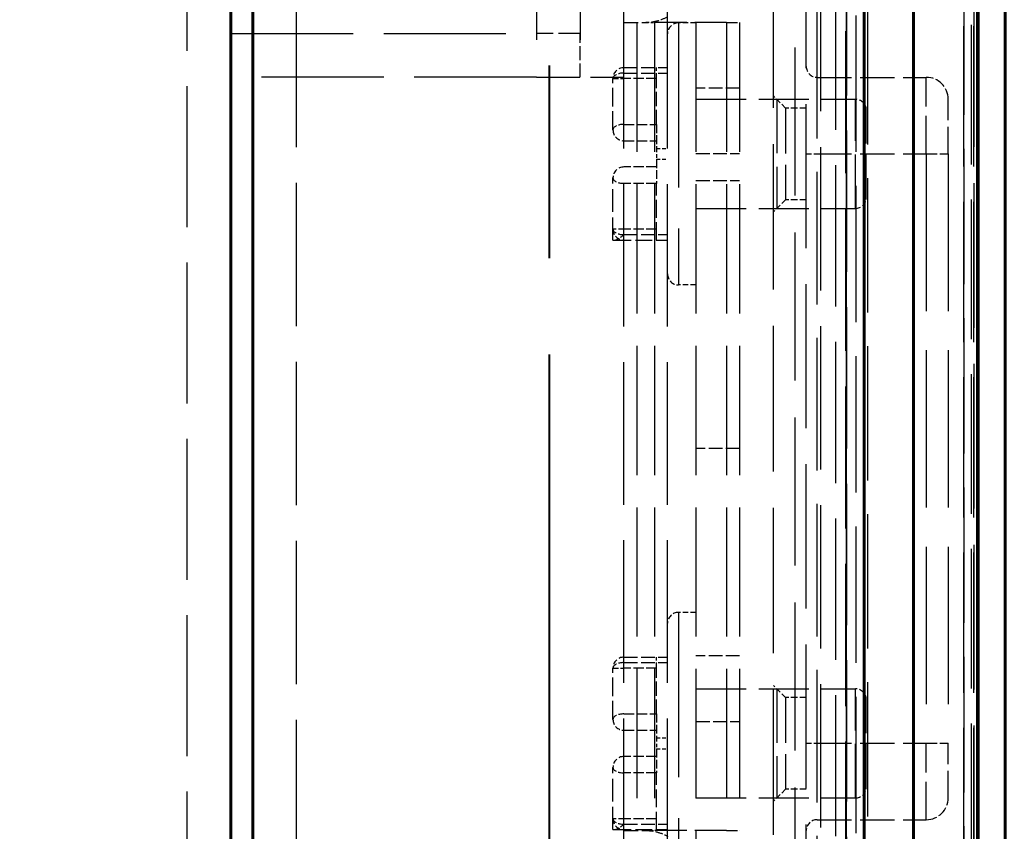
# Model space of a CAD drawing. Header units: millimetres. Extents: x 0 to 2523, y 0 to 1782.
# Drawn here: x 521.04 to 566.18, y 956.7 to 993.87 of the extents above; entities that cross this region are included whole.
import ezdxf

# ---------------------------------------------------------------- set-up
doc = ezdxf.new("R2010")
doc.units = ezdxf.units.MM
doc.header["$LTSCALE"] = 3
for name, pattern in [('CHAIN', [0.3543, 0.2362, -0.0295, 0.0591, -0.0295]), ('DASHED', [0.2067, 0.1654, -0.0413]), ('DOUBLE_DASH_CHAIN', [1.2403, 0.6614, -0.0827, 0.1654, -0.0827, 0.1654, -0.0827])]:
    doc.linetypes.add(name, pattern=pattern)
for name, color, linetype, lineweight in [('가려진 것(ISO)', 2, 'DASHED', 18), ('가려진 좁은 것(ISO)', 2, 'DASHED', 18), ('가시적인 것(ISO)', 3, 'Continuous', 40), ('가시적인 좁은 것(ISO)', 3, 'Continuous', 35), ('단면선(ISO)', 7, 'CHAIN', 25), ('치수(ISO)', 2, 'Continuous', 25)]:
    doc.layers.add(name, color=color, linetype=linetype, lineweight=lineweight)
doc.styles.add('치수 텍스트_PSTEK_POSCO', font='isocp.shx')
doc.dimstyles.new('치수_PSTEK_POSCO', dxfattribs={"dimscale": 3, "dimtxt": 2.5, "dimasz": 1.5, "dimexe": 1, "dimexo": 1.5, "dimgap": 1, "dimtad": 1, "dimrnd": 1e-08, "dimdsep": 46, "dimtxsty": '치수 텍스트_PSTEK_POSCO', "dimcen": 0.09, "dimdle": 10, "dimclrd": 7, "dimclre": 7, "dimclrt": 2, "dimadec": 1, "dimazin": 2, "dimtfac": 1, "dimtmove": 0, "dimatfit": 3, "dimfxl": 0, "dimtolj": 1, "dimlwd": -1, "dimlwe": -1, "dimarcsym": 0})

# ---------------------------------------------------------------- blocks, each defined once
blk = doc.blocks.new('2dTransSection1')
at = {"layer": '단면선(ISO)', "linetype": 'DOUBLE_DASH_CHAIN', "ltscale": 5.929404}
blk.add_line((181.767, 270.285), (181.767, 362.515), dxfattribs=at)
blk = doc.blocks.new('*D105')
at = {"layer": 'Defpoints', "color": 0, "transparency": 16777216}
for p in [(311.712, 1293.233), (559.712, 871.233), (311.712, 840.233)]:
    blk.add_point(p, dxfattribs=at)
at = {"layer": '치수(ISO)', "color": 7, "transparency": 16777216}
for p, q in [((559.712, 866.733), (559.712, 837.233)), ((555.212, 840.233), (316.212, 840.233))]:
    blk.add_line(p, q, dxfattribs=at)
for points in [[(316.212, 840.983), (316.212, 839.483), (311.712, 840.233)], [(555.212, 840.983), (555.212, 839.483), (559.712, 840.233)]]:
    blk.add_solid(points, dxfattribs=at)
at = {"layer": '치수(ISO)', "color": 2, "transparency": 16777216, "insert": (412.173, 846.984), "char_height": 7.5, "attachment_point": 4, "style": '치수 텍스트_PSTEK_POSCO'}
blk.add_mtext('\\A1;248', dxfattribs=at)

msp = doc.modelspace()

# ---------------------------------------------------------------- linework, layer by layer
at = {"layer": '가려진 것(ISO)', "ltscale": 13.022854}
msp.add_line((528.7116, 435.233), (528.7116, 1291.233), dxfattribs=at)
at = {"layer": '가려진 것(ISO)', "ltscale": 13.223674}
for p, q in [((533.7116, 873.233), (533.7116, 1078.233)), ((557.7116, 1078.233), (557.7116, 873.233))]:
    msp.add_line(p, q, dxfattribs=at)
at = {"layer": '가려진 것(ISO)', "ltscale": 13.155773}
for p, q in [((548.7116, 898.233), (548.7116, 1053.233)), ((550.7116, 898.233), (550.7116, 1053.233))]:
    msp.add_line(p, q, dxfattribs=at)
at = {"layer": '가려진 것(ISO)', "ltscale": 13.822656}
msp.add_line((546.7116, 1051.233), (546.7116, 991.233), dxfattribs=at)
at = {"layer": '가려진 것(ISO)', "ltscale": 13.04229}
msp.add_line((558.4116, 932.2049), (558.4116, 1021.1677), dxfattribs=at)
at = {"layer": '가려진 것(ISO)', "ltscale": 13.116171}
msp.add_line((558.8808, 946.1663), (558.8808, 1011.233), dxfattribs=at)
at = {"layer": '가려진 것(ISO)', "ltscale": 12.584246}
msp.add_line((559.3432, 933.1981), (559.3432, 1011.233), dxfattribs=at)
at = {"layer": '가려진 것(ISO)', "ltscale": 13.302197}
msp.add_line((557.0616, 950.4099), (557.0616, 1008.1508), dxfattribs=at)
at = {"layer": '가려진 것(ISO)', "ltscale": 13.426841}
msp.add_line((555.5616, 948.2028), (555.5616, 1006.4847), dxfattribs=at)
at = {"layer": '가려진 것(ISO)', "ltscale": 1.329628}
for p, q in [((548.7116, 993.733), (549.7116, 993.733)), ((548.7116, 956.733), (549.7116, 956.733))]:
    msp.add_line(p, q, dxfattribs=at)
at = {"layer": '가려진 것(ISO)', "ltscale": 0.256004}
for p, q in [((549.7116, 993.733), (550.115, 993.733)), ((549.7116, 956.733), (550.115, 956.733))]:
    msp.add_line(p, q, dxfattribs=at)
at = {"layer": '가려진 것(ISO)', "ltscale": 11.933559}
for p, q in [((550.115, 993.733), (550.115, 956.733)), ((552.0116, 993.733), (552.0116, 956.733)), ((554.0116, 993.733), (554.0116, 956.733))]:
    msp.add_line(p, q, dxfattribs=at)
at = {"layer": '가려진 것(ISO)', "ltscale": 2.940551}
for p, q in [((553.415, 993.733), (550.115, 993.733)), ((553.415, 956.733), (550.115, 956.733))]:
    msp.add_line(p, q, dxfattribs=at)
at = {"layer": '가려진 것(ISO)', "ltscale": 0.507819}
for p, q in [((552.0116, 993.723), (551.2116, 993.723)), ((552.0116, 981.723), (551.2116, 981.723)), ((552.0116, 966.723), (551.2116, 966.723))]:
    msp.add_line(p, q, dxfattribs=at)
at = {"layer": '가려진 것(ISO)', "ltscale": 1.00689}
for p, q in [((553.415, 993.733), (554.0116, 993.733)), ((553.415, 956.733), (554.0116, 956.733))]:
    msp.add_line(p, q, dxfattribs=at)
at = {"layer": '가려진 것(ISO)', "ltscale": 11.288502}
for p, q in [((530.7116, 993.233), (544.7116, 993.233)), ((544.7116, 991.233), (530.7116, 991.233))]:
    msp.add_line(p, q, dxfattribs=at)
at = {"layer": '가려진 것(ISO)', "ltscale": 1.994494}
msp.add_line((546.7116, 993.233), (544.7116, 993.233), dxfattribs=at)
at = {"layer": '가려진 것(ISO)', "ltscale": 1.269698}
for p, q in [((546.7116, 991.233), (546.7116, 993.233)), ((548.7116, 991.673), (550.7116, 991.673)), ((554.0116, 990.733), (552.0116, 990.733)), ((552.0116, 986.4993), (554.0116, 986.4993)), ((554.0116, 974.233), (552.0116, 974.233)), ((548.7116, 964.673), (550.7116, 964.673)), ((554.0116, 964.733), (552.0116, 964.733))]:
    msp.add_line(p, q, dxfattribs=at)
at = {"layer": '가려진 것(ISO)', "ltscale": 0.498548}
for p, q in [((550.2116, 991.173), (550.2116, 991.673)), ((550.2116, 964.173), (550.2116, 964.673))]:
    msp.add_line(p, q, dxfattribs=at)
at = {"layer": '가려진 것(ISO)', "ltscale": 3.989087}
for p, q in [((544.7116, 991.233), (548.7116, 991.233)), ((559.8116, 985.723), (559.8116, 989.723)), ((559.8116, 958.723), (559.8116, 962.723))]:
    msp.add_line(p, q, dxfattribs=at)
at = {"layer": '가려진 것(ISO)', "ltscale": 1.722727}
for p, q in [((548.2116, 988.823), (548.2116, 991.173)), ((548.2116, 961.823), (548.2116, 964.173))]:
    msp.add_line(p, q, dxfattribs=at)
at = {"layer": '가려진 것(ISO)', "ltscale": 1.333188}
for p, q in [((550.2116, 989.073), (550.2116, 991.173)), ((550.2116, 962.073), (550.2116, 964.173))]:
    msp.add_line(p, q, dxfattribs=at)
at = {"layer": '가려진 것(ISO)', "ltscale": 3.174394}
for p, q in [((557.5616, 991.2277), (562.5616, 991.2277)), ((557.5616, 957.2277), (562.5616, 957.2277))]:
    msp.add_line(p, q, dxfattribs=at)
at = {"layer": '가려진 것(ISO)', "ltscale": 0.493735}
for p, q in [((556.1116, 989.823), (555.5616, 990.373)), ((556.1116, 985.623), (555.5616, 985.073)), ((556.1116, 962.823), (555.5616, 963.373)), ((556.1116, 958.623), (555.5616, 958.073))]:
    msp.add_line(p, q, dxfattribs=at)
at = {"layer": '가려진 것(ISO)', "ltscale": 4.634662}
for p, q in [((552.0116, 990.223), (559.3116, 990.223)), ((552.0116, 985.223), (559.3116, 985.223)), ((552.0116, 963.223), (559.3116, 963.223)), ((552.0116, 958.223), (559.3116, 958.223))]:
    msp.add_line(p, q, dxfattribs=at)
at = {"layer": '가려진 것(ISO)', "ltscale": 4.188547}
for p, q in [((556.1116, 989.823), (556.1116, 985.623)), ((556.1116, 962.823), (556.1116, 958.623))]:
    msp.add_line(p, q, dxfattribs=at)
at = {"layer": '가려진 것(ISO)', "ltscale": 0.603054}
for p, q in [((557.0616, 989.823), (556.1116, 989.823)), ((557.0616, 985.623), (556.1116, 985.623)), ((557.0616, 962.823), (556.1116, 962.823)), ((557.0616, 958.623), (556.1116, 958.623))]:
    msp.add_line(p, q, dxfattribs=at)
at = {"layer": '가려진 것(ISO)', "ltscale": 2.493142}
for p, q in [((563.5616, 987.7277), (563.5616, 990.2277)), ((563.5616, 958.2277), (563.5616, 960.7277))]:
    msp.add_line(p, q, dxfattribs=at)
at = {"layer": '가려진 것(ISO)', "ltscale": 0.80633}
for p, q in [((550.2116, 989.073), (550.2116, 987.973)), ((550.2116, 987.473), (550.2116, 986.373)), ((550.2116, 962.073), (550.2116, 960.973)), ((550.2116, 960.473), (550.2116, 959.373))]:
    msp.add_line(p, q, dxfattribs=at)
at = {"layer": '가려진 것(ISO)', "ltscale": 0.952248}
for p, q in [((548.7116, 988.323), (550.2116, 988.323)), ((550.2116, 987.123), (548.7116, 987.123)), ((548.7116, 961.323), (550.2116, 961.323)), ((550.2116, 960.123), (548.7116, 960.123))]:
    msp.add_line(p, q, dxfattribs=at)
at = {"layer": '가려진 것(ISO)', "ltscale": 0.332332}
for p, q in [((550.2116, 987.973), (550.2116, 987.473)), ((550.2116, 960.973), (550.2116, 960.473))]:
    msp.add_line(p, q, dxfattribs=at)
at = {"layer": '가려진 것(ISO)', "ltscale": 14.513788}
msp.add_line((563.5616, 987.7277), (563.5616, 960.7277), dxfattribs=at)
at = {"layer": '가려진 것(ISO)', "ltscale": 2.089287}
for p, q in [((548.2116, 983.773), (548.2116, 986.623)), ((548.2116, 956.773), (548.2116, 959.623))]:
    msp.add_line(p, q, dxfattribs=at)
at = {"layer": '가려진 것(ISO)', "ltscale": 1.650637}
for p, q in [((550.2116, 983.773), (550.2116, 986.373)), ((550.2116, 956.773), (550.2116, 959.373))]:
    msp.add_line(p, q, dxfattribs=at)
at = {"layer": '가려진 것(ISO)', "ltscale": 0.189734}
for p, q in [((548.2116, 983.773), (548.2786, 983.773)), ((548.2116, 956.773), (548.2786, 956.773))]:
    msp.add_line(p, q, dxfattribs=at)
at = {"layer": '가려진 것(ISO)', "ltscale": 1.544617}
for p, q in [((548.2786, 983.773), (550.7116, 983.773)), ((548.2786, 956.773), (550.7116, 956.773))]:
    msp.add_line(p, q, dxfattribs=at)
at = {"layer": '가려진 것(ISO)', "ltscale": 3.212371}
msp.add_line((552.0116, 956.733), (552.0116, 954.723), dxfattribs=at)
at = {"layer": '가려진 것(ISO)', "ltscale": 0.498548}
for centre, start, end in [((551.2116, 993.223), 90, 180), ((548.7116, 991.173), 90, 180), ((557.5616, 991.7277), 180, 270), ((559.3116, 989.723), 0, 90), ((548.7116, 988.823), 180, 270), ((548.7116, 986.623), 90, 180), ((559.3116, 985.723), 270, 0), ((548.7116, 984.273), 180, 270), ((551.2116, 982.223), 180, 270), ((551.2116, 966.223), 90, 180), ((548.7116, 964.173), 90, 180), ((559.3116, 962.723), 0, 90), ((548.7116, 961.823), 180, 270), ((548.7116, 959.623), 90, 180), ((559.3116, 958.723), 270, 0), ((548.7116, 957.273), 180, 270), ((557.5616, 956.7277), 90, 180)]:
    msp.add_arc(centre, 0.5, start, end, dxfattribs=at)
at = {"layer": '가려진 것(ISO)', "ltscale": 0.997197}
for centre, start, end in [((562.5616, 990.2277), 0, 90), ((562.5616, 958.2277), 270, 0)]:
    msp.add_arc(centre, 1, start, end, dxfattribs=at)
at = {"layer": '가려진 것(ISO)', "ltscale": 0.433106}
for centre in [(548.7116, 984.2729), (548.7116, 957.2729)]:
    msp.add_ellipse(centre, major_axis=(0.4829, 0.4828), ratio=0.2679384, start_param=3.4034155, end_param=4.4507531, dxfattribs=at)
at = {"layer": '가려진 것(ISO)', "ltscale": 0.694281}
for points in [[(550.7116, 994.0009), (550.5665, 993.9171), (550.3988, 993.8467), (550.0622, 993.7562), (549.8935, 993.7359), (549.7351, 993.7331), (549.7234, 993.733), (549.7116, 993.733)], [(549.7116, 956.733), (549.8568, 956.733), (550.0245, 956.716), (550.3611, 956.6325), (550.5298, 956.5656), (550.6882, 956.4784), (550.6999, 956.4718), (550.7116, 956.465)]]:
    msp.add_open_spline(points, degree=3, knots=[-0.30606206, -0.30606206, -0.30606206, -0.30606206, -0.2557879, -0.2557879, -0.20551375, -0.20551375, -0.20152866, -0.20152866, -0.20152866, -0.20152866], dxfattribs=at)
at = {"layer": '가려진 좁은 것(ISO)', "ltscale": 13.822656}
msp.add_line((544.7116, 1051.233), (544.7116, 991.233), dxfattribs=at)
at = {"layer": '가려진 좁은 것(ISO)', "ltscale": 13.039324}
for p, q in [((558.9057, 1021.1289), (558.9057, 932.1863)), ((558.9057, 932.1863), (558.9057, 1021.1289))]:
    msp.add_line(p, q, dxfattribs=at)
at = {"layer": '가려진 좁은 것(ISO)', "ltscale": 13.662825}
msp.add_line((556.5616, 943.4544), (556.5616, 1011.233), dxfattribs=at)
at = {"layer": '가려진 좁은 것(ISO)', "ltscale": 12.260735}
msp.add_line((557.5616, 950.4099), (557.5616, 1011.233), dxfattribs=at)
at = {"layer": '가려진 좁은 것(ISO)', "ltscale": 12.408393}
msp.add_line((559.8808, 941.983), (559.8808, 1011.233), dxfattribs=at)
at = {"layer": '가려진 좁은 것(ISO)', "ltscale": 12.95251}
msp.add_line((564.2751, 922.8827), (564.2752, 1011.2331), dxfattribs=at)
at = {"layer": '가려진 좁은 것(ISO)', "ltscale": 12.510248}
msp.add_line((564.2751, 1011.233), (564.2751, 925.8993), dxfattribs=at)
at = {"layer": '가려진 좁은 것(ISO)', "ltscale": 12.900647}
msp.add_line((564.6331, 931.2361), (564.6331, 1011.233), dxfattribs=at)
at = {"layer": '가려진 좁은 것(ISO)', "ltscale": 12.952355}
msp.add_line((564.7434, 922.8834), (564.7428, 1011.2328), dxfattribs=at)
at = {"layer": '가려진 좁은 것(ISO)', "ltscale": 13.356773}
msp.add_line((564.7434, 1011.233), (564.7434, 928.4076), dxfattribs=at)
at = {"layer": '가려진 좁은 것(ISO)', "ltscale": 11.933559}
for p, q in [((549.3083, 993.733), (549.3083, 956.733)), ((553.415, 993.733), (553.415, 956.733))]:
    msp.add_line(p, q, dxfattribs=at)
at = {"layer": '가려진 좁은 것(ISO)', "ltscale": 15.198803}
for p, q in [((551.2116, 993.723), (551.2116, 981.723)), ((551.2116, 966.723), (551.2116, 954.723))]:
    msp.add_line(p, q, dxfattribs=at)
at = {"layer": '가려진 좁은 것(ISO)', "ltscale": 0.498548}
for p, q in [((548.2116, 991.173), (548.7116, 991.173)), ((557.0616, 987.7277), (557.5616, 987.7277)), ((548.7116, 984.273), (548.2116, 984.273)), ((548.2116, 964.173), (548.7116, 964.173)), ((557.0616, 960.7277), (557.5616, 960.7277)), ((548.7116, 957.273), (548.2116, 957.273))]:
    msp.add_line(p, q, dxfattribs=at)
at = {"layer": '가려진 좁은 것(ISO)', "ltscale": 1.269698}
for p, q in [((548.7116, 991.423), (550.7116, 991.423)), ((552.0116, 987.733), (554.0116, 987.733)), ((548.7116, 984.023), (550.7116, 984.023)), ((548.7116, 964.423), (550.7116, 964.423)), ((552.0116, 961.733), (554.0116, 961.733)), ((548.7116, 957.023), (550.7116, 957.023))]:
    msp.add_line(p, q, dxfattribs=at)
at = {"layer": '가려진 좁은 것(ISO)', "ltscale": 0.952248}
for p, q in [((550.2116, 991.173), (548.7116, 991.173)), ((548.7116, 989.073), (550.2116, 989.073)), ((550.2116, 986.373), (548.7116, 986.373)), ((550.2116, 984.273), (548.7116, 984.273)), ((550.2116, 964.173), (548.7116, 964.173)), ((548.7116, 962.073), (550.2116, 962.073)), ((550.2116, 959.373), (548.7116, 959.373)), ((550.2116, 957.273), (548.7116, 957.273))]:
    msp.add_line(p, q, dxfattribs=at)
at = {"layer": '가려진 좁은 것(ISO)', "ltscale": 3.490439}
for p, q in [((562.5616, 987.7277), (562.5616, 991.2277)), ((562.5616, 957.2277), (562.5616, 960.7277))]:
    msp.add_line(p, q, dxfattribs=at)
at = {"layer": '가려진 좁은 것(ISO)', "ltscale": 4.986384}
for p, q in [((555.7116, 990.223), (555.7116, 985.223)), ((559.3116, 985.223), (559.3116, 990.223)), ((555.7116, 963.223), (555.7116, 958.223)), ((559.3116, 958.223), (559.3116, 963.223))]:
    msp.add_line(p, q, dxfattribs=at)
at = {"layer": '가려진 좁은 것(ISO)', "ltscale": 0.317349}
for p, q in [((550.2116, 987.973), (550.7116, 987.973)), ((550.2116, 987.473), (550.7116, 987.473)), ((550.2116, 960.973), (550.7116, 960.973)), ((550.2116, 960.473), (550.7116, 960.473))]:
    msp.add_line(p, q, dxfattribs=at)
at = {"layer": '가려진 좁은 것(ISO)', "ltscale": 3.174394}
for p, q in [((557.5616, 987.7277), (562.5616, 987.7277)), ((557.5616, 960.7277), (562.5616, 960.7277))]:
    msp.add_line(p, q, dxfattribs=at)
at = {"layer": '가려진 좁은 것(ISO)', "ltscale": 14.513788}
msp.add_line((562.5616, 987.7277), (562.5616, 960.7277), dxfattribs=at)
at = {"layer": '가려진 좁은 것(ISO)', "ltscale": 0.997197}
for p, q in [((562.5616, 987.7277), (563.5616, 987.7277)), ((562.5616, 960.7277), (563.5616, 960.7277))]:
    msp.add_line(p, q, dxfattribs=at)
at = {"layer": '가려진 좁은 것(ISO)', "ltscale": 0.498548}
for centre, start_param, end_param in [((548.7116, 991.173), 4.712389, 6.2831853), ((548.7116, 988.823), 4.712389, 6.2831853), ((548.7116, 986.623), 0, 1.5707963), ((548.7116, 984.273), 0, 1.5707963), ((548.7116, 964.173), 4.712389, 6.2831853), ((548.7116, 961.823), 4.712389, 6.2831853), ((548.7116, 959.623), 0, 1.5707963), ((548.7116, 957.273), 0, 1.5707963)]:
    msp.add_ellipse(centre, major_axis=(-0.5, 0), ratio=0.5, start_param=start_param, end_param=end_param, dxfattribs=at)
at = {"layer": '가시적인 것(ISO)'}
for p, q in [((530.7116, 433.233), (530.7116, 1293.233)), ((531.7116, 1080.233), (531.7116, 871.233)), ((559.7116, 1080.233), (559.7116, 871.233)), ((566.178, 1018.8051), (566.178, 949.2682)), ((561.9808, 1018.5977), (561.9808, 931.2438)), ((564.9331, 931.2361), (564.9331, 1011.233))]:
    msp.add_line(p, q, dxfattribs=at)
at = {"layer": '가시적인 좁은 것(ISO)'}
msp.add_line((564.9073, 931.2361), (564.9073, 1011.233), dxfattribs=at)

# ---------------------------------------------------------------- block references
at = {"layer": '단면선(ISO)', "xscale": 3, "yscale": 3, "zscale": 3}
msp.add_blockref('2dTransSection1', (0, 0), dxfattribs=at)

# ---------------------------------------------------------------- dimensions: what is measured, and where the dimension line sits
at = {"layer": '치수(ISO)', "color": 7}
dim = msp.add_linear_dim(base=(311.7116, 840.233), p1=(559.7116, 871.233), p2=(311.7116, 1293.233), angle=180, dimstyle='치수_PSTEK_POSCO', override={"dimdec": 2, "dimse2": 1, "dimtp": 0, "dimtm": 0, "dimtdec": 2, "dimtofl": 0, "dimatfit": 1}, dxfattribs=at)
dim.commit()
dim.dimension.update_dxf_attribs({"geometry": '*D105', "text_midpoint": (419.3928, 840.233), "dimtype": 160})

doc.saveas('drawing.dxf')
